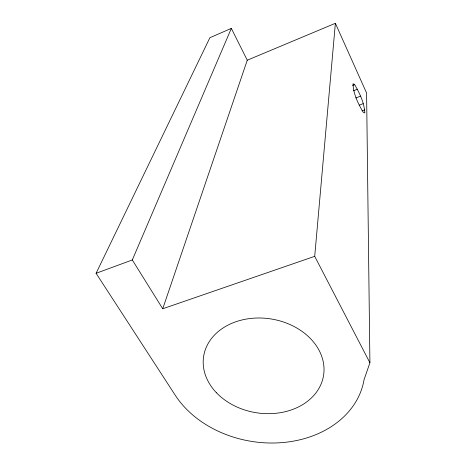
<?xml version="1.0" encoding="UTF-8"?>
<svg xmlns="http://www.w3.org/2000/svg" width="466" height="466" viewBox="0 0 466 466"><rect width="100%" height="100%" fill="white"/><g stroke="black" fill="none" stroke-linecap="round" stroke-linejoin="round"><path stroke-width="0.7" d="M314.707 256.335L335.374 23.3L247.271 60.201L162.733 308.766L314.707 256.335L369.917 362.787L364.045 379.726A101.291 79.267 9.1 0 1 282.116 442.607A101.291 79.267 9.1 0 1 175.222 395.203L96.083 273.303L209.892 37.711L231.328 28.391L247.271 60.201M96.083 273.303L132.303 259.964L231.328 28.391M352.634 85.464L354.655 84.655C359.705 93.258 364.342 102.904 364.814 112.988L363.247 112.312C358.109 103.679 353.327 93.899 353.001 83.729L354.655 84.655M353.362 90.806L357.405 89.204M355.826 97.977L360.533 96.118M359.21 105.194L363.224 103.621M362.082 110.838L364.791 109.784M132.303 259.964L162.733 308.766M335.374 23.3L366.596 93.043L369.917 362.787M216.474 392.791A60.72 47.468 9.1 0 0 319.909 386.605A60.72 47.468 9.1 0 0 254.413 318.127A60.72 47.468 9.1 0 0 216.474 392.791"/></g></svg>
